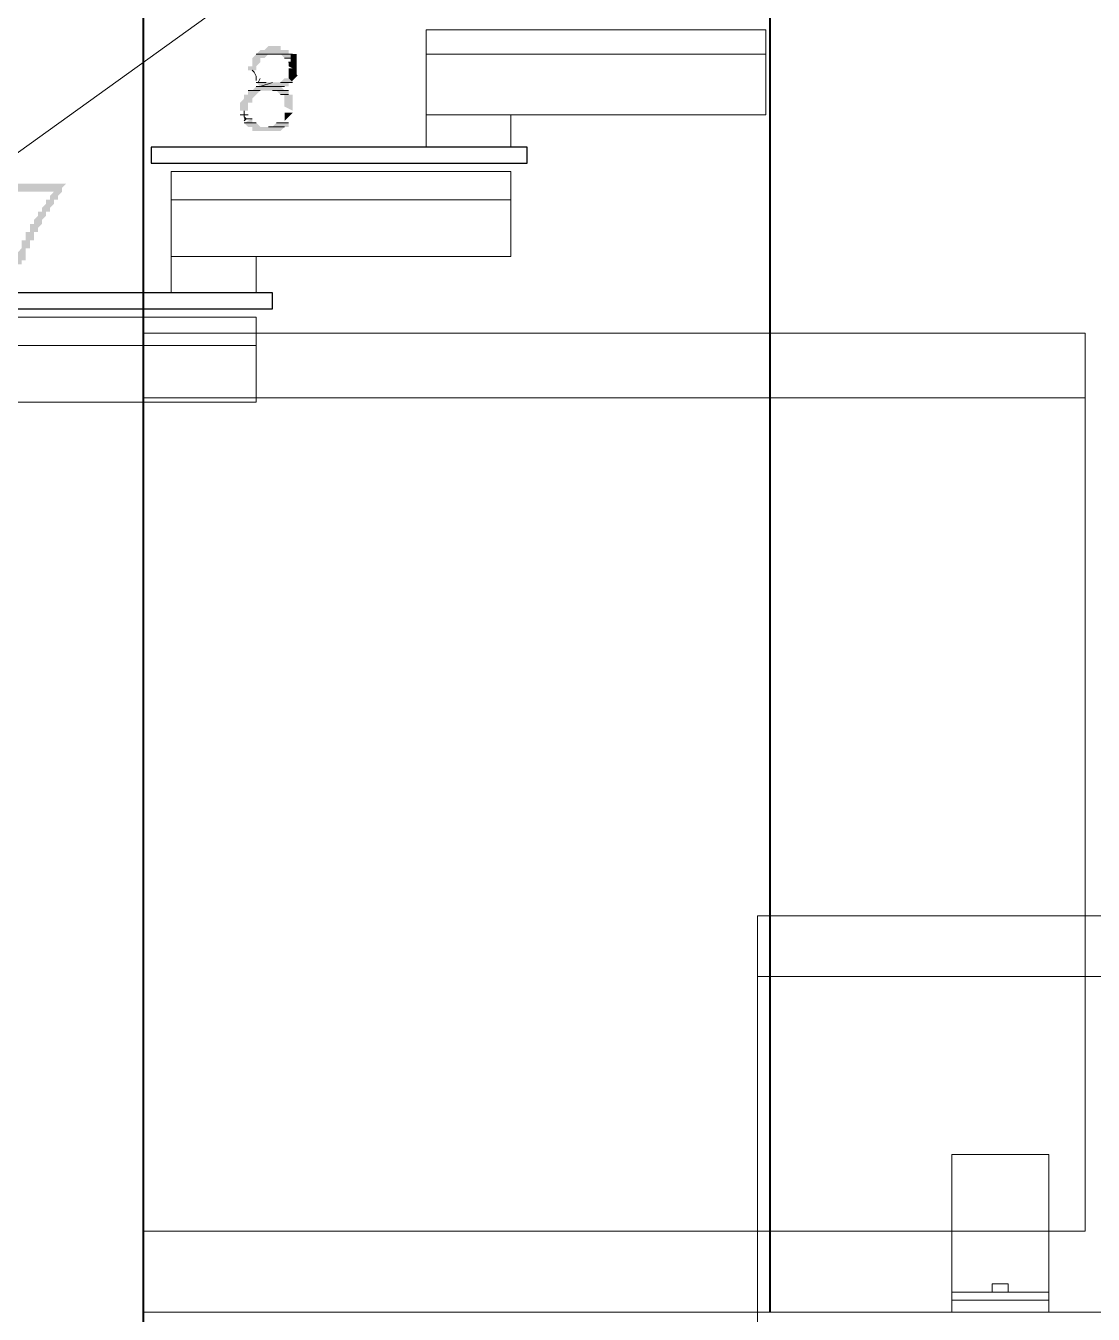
# Model space of a CAD drawing. Header units: millimetres. Extents: x 182 to 575, y -105 to 95.
# Drawn here: x 277.794 to 279.052, y 80.294 to 81.811 of the extents above; entities that cross this region are included whole.
import ezdxf

# ---------------------------------------------------------------- set-up
doc = ezdxf.new("R2010")
doc.units = ezdxf.units.MM
doc.header["$MEASUREMENT"] = 0
doc.layers.add('PDF_Geometry', color=7, linetype='Continuous')
doc.layers.add('PDF_Solid Fills', color=7, linetype='Continuous')

msp = doc.modelspace()

# ---------------------------------------------------------------- hatches: boundary and pattern name
at = {"layer": 'PDF_Solid Fills', "transparency": 33554559}
for points in [[(278.0564, 81.7586), (278.0659, 81.7586), (278.0659, 81.7634), (278.0707, 81.7681), (278.0707, 81.7729), (278.0754, 81.7729), (278.0802, 81.7777), (278.0945, 81.7777), (278.0992, 81.7729), (278.1088, 81.7729), (278.1088, 81.7777), (278.104, 81.7777), (278.104, 81.7824), (278.0945, 81.7824), (278.0945, 81.7872), (278.0802, 81.7872), (278.0754, 81.7824), (278.0707, 81.7824), (278.0612, 81.7729), (278.0612, 81.7634), (278.0564, 81.7634)], [(278.0564, 81.7301), (278.0516, 81.7301), (278.0516, 81.7253), (278.0469, 81.7205), (278.0469, 81.711), (278.0564, 81.711), (278.0564, 81.7205), (278.0612, 81.7205), (278.0612, 81.7253), (278.0659, 81.7301), (278.0707, 81.7348), (278.0897, 81.7348), (278.0945, 81.7301), (278.0992, 81.7301), (278.0992, 81.7158), (278.1088, 81.711), (278.1088, 81.7301), (278.104, 81.7301), (278.104, 81.7348), (278.0992, 81.7348), (278.0945, 81.7396), (278.104, 81.7396), (278.104, 81.7443), (278.1088, 81.7443), (278.1088, 81.7491), (278.0992, 81.7491), (278.0945, 81.7443), (278.0659, 81.7443), (278.0707, 81.7396), (278.0659, 81.7396), (278.0612, 81.7348), (278.0564, 81.7348)], [(278.1135, 81.7634), (278.104, 81.7634), (278.1135, 81.7586)], [(278.0707, 81.692), (278.0659, 81.6967), (278.0612, 81.6967), (278.0612, 81.7015), (278.0516, 81.6967), (278.0564, 81.692), (278.0612, 81.692), (278.0612, 81.6872), (278.0945, 81.6872), (278.0992, 81.692), (278.104, 81.692), (278.104, 81.6967), (278.0897, 81.6967), (278.085, 81.692)], [(277.8278, 81.6158), (277.8231, 81.611), (277.8231, 81.6062), (277.8183, 81.6062), (277.8183, 81.6015), (277.8135, 81.5967), (277.8135, 81.592), (277.8088, 81.592), (277.8088, 81.5872), (277.804, 81.5824), (277.804, 81.5777), (277.7993, 81.5777), (277.7993, 81.5682), (277.7945, 81.5682), (277.7945, 81.5586), (277.7897, 81.5586), (277.7897, 81.5491), (277.785, 81.5443), (277.785, 81.5348), (277.7802, 81.5348), (277.7802, 81.5301), (277.7897, 81.5301), (277.7897, 81.5348), (277.7945, 81.5348), (277.7945, 81.5491), (277.7993, 81.5491), (277.7993, 81.5586), (277.804, 81.5586), (277.804, 81.5682), (277.8088, 81.5682), (277.8088, 81.5729), (277.8135, 81.5777), (277.8135, 81.5824), (277.8183, 81.5872), (277.8183, 81.592), (277.8231, 81.592), (277.8231, 81.5967), (277.8278, 81.6015), (277.8278, 81.6062), (277.8326, 81.6062), (277.8326, 81.611), (277.8373, 81.6158), (277.8373, 81.6205), (277.8421, 81.6253), (277.7802, 81.6253), (277.7754, 81.6158)]]:
    msp.add_hatch(color=256, dxfattribs=at).paths.add_polyline_path(points)

# ---------------------------------------------------------------- linework, layer by layer
at = {"layer": 'PDF_Geometry', "lineweight": 40}
for points in [[(277.6802, 66.6586), (277.6802, 83.5396), (277.9326, 83.5396), (277.9326, 66.6586)], [(278.6707, 83.0777), (278.6707, 80.2967)]]:
    msp.add_lwpolyline(points, dxfattribs=at)
at = {"layer": 'PDF_Geometry', "lineweight": 13}
for points in [[(277.3564, 82.2301), (277.3564, 82.3062), (278.5421, 83.1586), (278.5421, 83.0824), (277.3564, 82.2301), (277.3564, 81.3539), (278.5421, 82.2062), (278.5421, 83.0824)], [(278.085, 81.7443), (278.0707, 81.7396), (278.085, 81.7443)], [(278.0802, 81.692), (278.0992, 81.692), (278.0802, 81.692)], [(277.9326, 81.3729), (279.0421, 81.3729), (279.0421, 80.392), (277.9326, 80.392)], [(278.9516, 80.3301), (278.9326, 80.3301), (278.9326, 80.3205), (278.9516, 80.3205)]]:
    msp.add_lwpolyline(points, close=True, dxfattribs=at)
at = {"layer": 'PDF_Geometry', "lineweight": 20}
for points in [[(278.6659, 81.8062), (278.2659, 81.8062), (278.2659, 81.7777), (278.6659, 81.7777)], [(278.2659, 81.8062), (278.6659, 81.8062), (278.6659, 81.7062), (278.2659, 81.7062)], [(278.6659, 81.8062), (278.2659, 81.8062), (278.2659, 81.7777), (278.6659, 81.7777)], [(278.3659, 81.6396), (277.9659, 81.6396), (277.9659, 81.6062), (278.3659, 81.6062)], [(277.9659, 81.6396), (278.3659, 81.6396), (278.3659, 81.5396), (277.9659, 81.5396)], [(278.3659, 81.6396), (277.9659, 81.6396), (277.9659, 81.6062), (278.3659, 81.6062)], [(278.0659, 81.4681), (277.6659, 81.4681), (277.6659, 81.4348), (278.0659, 81.4348)], [(277.6659, 81.4681), (278.0659, 81.4681), (278.0659, 81.3681), (277.6659, 81.3681)], [(278.0659, 81.4681), (277.6659, 81.4681), (277.6659, 81.4348), (278.0659, 81.4348)]]:
    msp.add_lwpolyline(points, close=True, dxfattribs=at)
at = {"layer": 'PDF_Geometry', "lineweight": 13}
for points in [[(278.0802, 81.7777), (278.0659, 81.7777), (278.0802, 81.7777)], [(278.0659, 81.7777), (278.085, 81.7777), (278.0659, 81.7777)], [(278.085, 81.7777), (278.0659, 81.7777), (278.085, 81.7777)], [(278.0659, 81.7777), (278.104, 81.7777), (278.0659, 81.7777)], [(278.104, 81.7777), (278.0659, 81.7777), (278.104, 81.7777)], [(278.0945, 81.7777), (278.1088, 81.7777), (278.0945, 81.7777)], [(278.0992, 81.7729), (278.1088, 81.7729), (278.0992, 81.7729)], [(278.1135, 81.7681), (278.104, 81.7681), (278.1135, 81.7681)], [(278.104, 81.7681), (278.1135, 81.7681), (278.104, 81.7681)], [(278.0612, 81.7586), (278.0635, 81.7562), (278.0659, 81.7515), (278.0659, 81.7467)], [(278.0778, 81.7443), (278.0683, 81.7443), (278.0707, 81.7491)], [(278.0707, 81.7348), (278.0564, 81.7348), (278.0707, 81.7348)], [(278.0659, 81.7443), (278.0754, 81.7443), (278.0659, 81.7443)], [(278.0754, 81.7443), (278.0659, 81.7443), (278.0754, 81.7443)], [(278.0992, 81.7396), (278.0659, 81.7396), (278.0992, 81.7396)], [(278.0659, 81.7396), (278.0992, 81.7396), (278.0659, 81.7396)], [(278.085, 81.7348), (278.0992, 81.7348), (278.085, 81.7348)], [(278.0897, 81.7348), (278.104, 81.7348), (278.0897, 81.7348)], [(278.0945, 81.7443), (278.1088, 81.7443), (278.0945, 81.7443)], [(278.0945, 81.7301), (278.104, 81.7301), (278.0945, 81.7301)], [(278.0469, 81.7062), (278.0564, 81.7062), (278.0469, 81.7062)], [(278.0516, 81.711), (278.0516, 81.7086), (278.0516, 81.7039), (278.054, 81.7015), (278.0516, 81.6991)], [(278.0612, 81.7015), (278.0516, 81.7015), (278.0612, 81.7015)], [(278.0659, 81.6967), (278.0516, 81.6967), (278.0659, 81.6967)], [(278.104, 81.6967), (278.0897, 81.6967), (278.104, 81.6967)], [(278.0897, 81.6967), (278.104, 81.6967), (278.0897, 81.6967)], [(279.0421, 81.292), (279.0421, 81.2824)], [(278.885, 80.2967), (278.885, 80.4824), (278.9992, 80.4824), (278.9992, 80.2967)], [(278.885, 80.3205), (278.9992, 80.3205)], [(278.885, 80.311), (278.9992, 80.311)], [(280.2707, 80.2967), (277.9802, 80.2967), (277.9326, 80.2967)]]:
    msp.add_lwpolyline(points, dxfattribs=at)
at = {"layer": 'PDF_Geometry', "lineweight": 13, "const_width": 0.00952}
for points in [[(278.1064, 81.7729), (278.1088, 81.7729), (278.1088, 81.7681), (278.1088, 81.7634)], [(278.1088, 81.761), (278.1088, 81.7562), (278.1088, 81.7515), (278.1112, 81.7491)]]:
    msp.add_lwpolyline(points, dxfattribs=at)
at = {"layer": 'PDF_Geometry', "lineweight": 13}
msp.add_lwpolyline([(278.104, 81.7134, 0, 0, 0), (278.104, 81.7086, 0.00952, 0.00952, 0), (278.104, 81.7039, 0, 0, 0), (278.1016, 81.7015, 0, 0, 0), (278.0993, 81.6967, 0, 0, 0)], format="xyseb", dxfattribs=at)
at = {"layer": 'PDF_Geometry', "lineweight": 0}
for points in [[(278.2659, 81.7062), (278.3659, 81.7062), (278.3659, 81.6681), (278.2659, 81.6681)], [(277.9659, 81.5396), (278.0659, 81.5396), (278.0659, 81.4967), (277.9659, 81.4967)], [(280.004, 80.7634), (280.004, 80.692), (278.6564, 80.692), (278.6564, 80.7634)], [(278.6564, 80.692), (280.004, 80.692), (280.004, 79.7062), (278.6564, 79.7062)]]:
    msp.add_lwpolyline(points, close=True, dxfattribs=at)
at = {"layer": 'PDF_Geometry', "lineweight": 25}
for points in [[(278.385, 81.6681), (277.9421, 81.6681), (277.9421, 81.6491), (278.385, 81.6491)], [(278.085, 81.4967), (277.6421, 81.4967), (277.6421, 81.4777), (278.085, 81.4777)]]:
    msp.add_lwpolyline(points, close=True, dxfattribs=at)
at = {"layer": 'PDF_Geometry', "lineweight": 20}
for points in [[(279.0421, 81.3729), (279.0421, 81.4491), (277.9326, 81.4491)], [(279.0421, 81.4491), (279.0421, 81.3729), (277.9326, 81.3729)]]:
    msp.add_lwpolyline(points, dxfattribs=at)
at = {"layer": 'PDF_Geometry', "lineweight": 0}
msp.add_lwpolyline([(278.6564, 80.7634), (278.6564, 80.692)], dxfattribs=at)

doc.saveas('drawing.dxf')
